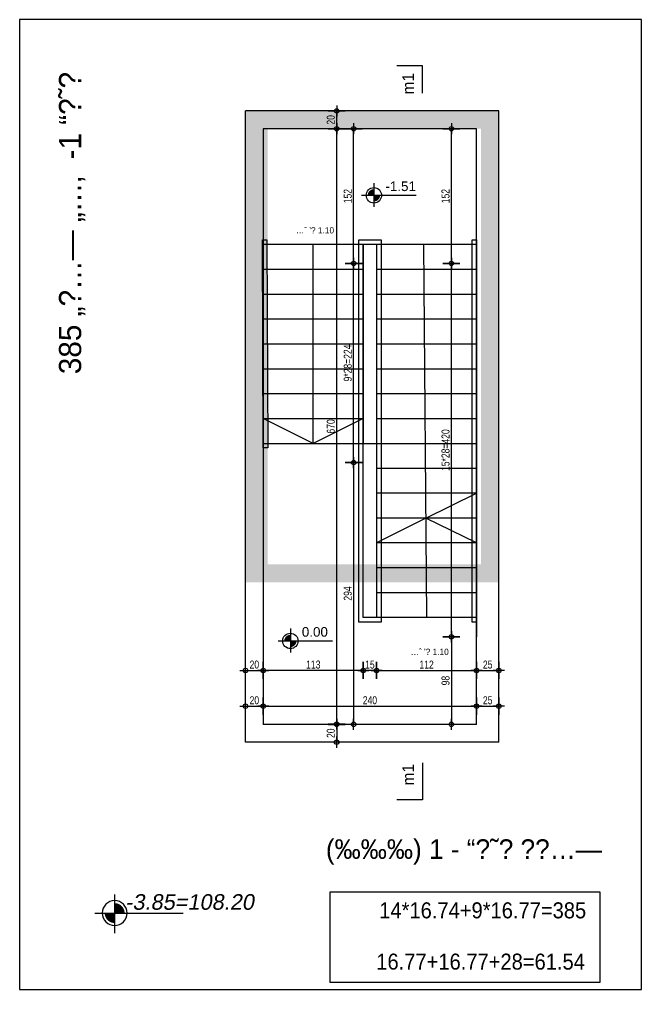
# Model space of a CAD drawing. Header units: inches. Extents: x -5298 to 11252, y 8210 to 22495.
# Drawn here: x 4867 to 5567, y 11857 to 12948 of the extents above; entities that cross this region are included whole.
import ezdxf
from ezdxf.enums import TextEntityAlignment as Align

# ---------------------------------------------------------------- set-up
doc = ezdxf.new("R2010")
doc.units = ezdxf.units.IN
doc.header["$LTSCALE"] = 11
doc.header["$MEASUREMENT"] = 0
doc.linetypes.add('HIDDEN', pattern=[0.375, 0.25, -0.125])
doc.layers.get('Defpoints').update_dxf_attribs({"color": 40})
for name, color, linetype in [('dim-100-v', 63, 'Continuous'), ('esh', 63, 'Continuous'), ('GOVA', 1, 'Continuous'), ('KAH', 160, 'Continuous'), ('MABAT', 4, 'Continuous'), ('MIFLAS', 4, 'Continuous'), ('TXT', 2, 'Continuous'), ('wall', 7, 'Continuous')]:
    doc.layers.add(name, color=color, linetype=linetype)
doc.layers.add('REMARKS-DS-CHANGES', color=230, linetype='HIDDEN', true_color=0xff0582)
doc.styles.add('H', font='HEB', dxfattribs={"width": 0.8})
doc.styles.add('SIMPHEB', font='SIMPHEB', dxfattribs={"height": 20})
doc.styles.get("Standard").update_dxf_attribs({"font": 'arial.ttf'})
doc.styles.add('T', font='tovana02')
doc.dimstyles.new('1-25hag', dxfattribs={"dimtxt": 9, "dimasz": 0.5, "dimexe": 0, "dimexo": 0, "dimgap": 1, "dimtad": 0, "dimdec": 0, "dimdsep": 46, "dimtxsty": 'H', "dimblk1": 'D20', "dimblk2": 'D20', "dimsah": 1, "dimcen": 0, "dimse1": 1, "dimse2": 1, "dimclrd": 256, "dimclrt": 256, "dimadec": 0, "dimazin": 0, "dimtfac": 1, "dimtdec": 0, "dimtmove": 2, "dimatfit": 3, "dimldrblk": 'D20', "dimfxl": 1, "dimtvp": 0.733333, "dimtolj": 1, "dimarcsym": 0})

# ---------------------------------------------------------------- blocks, each defined once
blk = doc.blocks.new('M 1')
at = {"layer": 'TXT', "ltscale": 100}
for points in [[(118.2, -30.7), (118.2, 0), (89.2, 0)], [(118.2, -783.9), (118.2, -825.4), (89.3, -825.5)]]:
    blk.add_lwpolyline(points, dxfattribs=at)
at = {"layer": 'TXT', "ltscale": 100, "style": 'T'}
for p in [(108.6, -8.1, 0), (108.6, -785.3, 0)]:
    blk.add_text('m1', height=13, rotation=90.0555, dxfattribs=at).set_placement(p, align=Align.RIGHT)
blk = doc.blocks.new('PLAN00')
for p, q in [((0, 32), (0, -30)), ((-32, 0), (110, 0))]:
    blk.add_line(p, q)
at = {"const_width": 16}
for points in [[(0, 8, 0.414214), (0, 8, 0.414214), (-8, 0, 0.414214)], [(0, -8, 0.414214), (0, -8, 0.414214), (8, 0, 0.414214)]]:
    blk.add_lwpolyline(points, format="xyb", dxfattribs=at)
blk.add_circle((0, 0), 20)
blk.add_attdef('FLOOR', (29.4, 11.1), '', height=25)
blk = doc.blocks.new('stairs - Martef -1 (2)')
at = {"layer": 'KAH', "extrusion": (4.90799e-09, 1.6471e-17, 1)}
h = blk.add_hatch(color=256, dxfattribs=at)
h.dxf.hatch_style = 1
h.paths.add_polyline_path([(285.1, 510), (265.1, 510), (265.1, 20), (25.1, 20), (25.1, 510), (285.1, 510), (285.1, 530), (0.1, 530), (0.1, 0), (285.1, 0)])
at = {"layer": 'MABAT', "color": 4}
for p, q in [((20.1, 380.1, 0), (132.6, 380.1, 0)), ((132.6, 380.1, 0), (132.6, 156.1, 0)), ((132.6, 380.1, 0), (147.6, 380.1, 0)), ((147.6, 380.1, 0), (147.6, 156.1, 0)), ((20.1, 352.1, 0), (132.6, 352.1, 0)), ((20.1, 324.1, 0), (132.6, 324.1, 0)), ((20.1, 296.1, 0), (132.6, 296.1, 0)), ((20.1, 268.1, 0), (132.6, 268.1, 0)), ((20.1, 240.1, 0), (132.6, 240.1, 0)), ((20.1, 212.1, 0), (132.6, 212.1, 0)), ((20.1, 184.1, 0), (132.6, 184.1, 0)), ((20.1, 156.1, 0), (132.6, 156.1, 0)), ((132.6, 156.1, 0), (147.6, 156.1, 0))]:
    blk.add_line(p, q, dxfattribs=at)
at = {"layer": 'MABAT', "color": 4, "extrusion": (2.81485e-18, 1.00825e-08, 1)}
for p, q in [((147.6, 380.1, 0), (147.6, -39.9, 0)), ((147.6, 380.1, 0), (260.1, 380.1, 0)), ((147.6, 352.1, 0), (260.1, 352.1, 0)), ((260.1, 358.5, 0), (260.1, -61.5, 0)), ((147.6, 324.1, 0), (260.1, 324.1, 0)), ((147.6, 296.1, 0), (260.1, 296.1, 0)), ((147.6, 268.1, 0), (260.1, 268.1, 0)), ((147.6, 240.1, 0), (260.1, 240.1, 0)), ((147.6, 240.1, 0), (260.1, 240.1, 0)), ((147.6, 212.1, 0), (260.1, 212.1, 0)), ((147.6, 212.1, 0), (260.1, 212.1, 0)), ((147.6, 184.1, 0), (260.1, 184.1, 0)), ((147.6, 184.1, 0), (260.1, 184.1, 0)), ((147.6, 156.1, 0), (260.1, 156.1, 0)), ((147.6, 128.1, 0), (260.1, 128.1, 0)), ((260.1, 100.1, 0), (147.6, 100.1, 0)), ((260.1, 72.1, 0), (147.6, 72.1, 0)), ((260.1, 44.1, 0), (147.6, 44.1, 0)), ((260.1, 16.1, 0), (147.6, 16.1, 0)), ((260.1, -11.9, 0), (147.6, -11.9, 0)), ((260.1, -39.9, 0), (147.6, -39.9, 0))]:
    blk.add_line(p, q, dxfattribs=at)
at = {"layer": 'MABAT'}
blk.add_line((202.9, 72.1, 0), (260.1, 100.1, 0), dxfattribs=at)
at = {"layer": 'MABAT', "color": 6, "elevation": 0}
for points in [[(25.1, 151.1), (20.1, 151.1), (19.1, 385.1), (24.1, 385.1)], [(152.6, -44.8), (127.6, -44.8), (127.6, 385.1), (152.6, 385.1)], [(260.1, -44.8), (255.1, -44.8), (255.1, 385.1), (260.1, 385.1)], [(147.6, -39.9), (132.6, -39.9), (132.6, 380.1), (147.6, 380.1)]]:
    blk.add_lwpolyline(points, close=True, dxfattribs=at)
at = {"layer": 'MABAT', "elevation": 0, "flags": 128}
for points in [[(76.4, 156.1), (76.4, 380.1)], [(132.6, 184.1), (76.4, 156.1), (20.1, 184.1)]]:
    blk.add_lwpolyline(points, dxfattribs=at)
at = {"layer": 'MABAT', "extrusion": (-1.13393e-08, 2.61411e-08, 1), "elevation": 0}
for points in [[(200.3, 380.1), (203.9, -39.9)], [(260.1, 44.1), (202.9, 72.1), (147.6, 44.1)]]:
    blk.add_lwpolyline(points, dxfattribs=at)
at = {"layer": 'wall'}
for p, q in [((285.1, 530, 0), (0.1, 530, 0)), ((0.1, -179.9), (0.1, 530, 0)), ((285.1, -179.9), (285.1, 530, 0)), ((260.1, 20, 0), (260.1, 510, 0)), ((260.1, -159.9), (20.1, -159.9)), ((285.1, -179.9), (0.1, -179.9))]:
    blk.add_line(p, q, dxfattribs=at)
at = {"layer": 'wall', "extrusion": (-4.90799e-09, 1.6471e-17, 1), "elevation": 0}
blk.add_lwpolyline([(260.1, -159.9), (260.1, 510), (20.1, 510), (20.1, -159.9)], dxfattribs=at)
at = {"layer": 'MIFLAS'}
ref = blk.add_blockref('PLAN00', (144.6, 435.1, 0), dxfattribs=dict(at, xscale=0.4320000000041911, yscale=0.4320000000041911, zscale=0.6047999999999999))
ref.add_attrib('FLOOR', '-1.51', (157.5, 439.9, 0), dxfattribs={"layer": '0', "height": 10.8})
ref = blk.add_blockref('PLAN00', (50.6, -66.1, 0), dxfattribs=dict(at, xscale=0.4320000000041911, yscale=0.4320000000041911, zscale=0.6047999999999999))
ref.add_attrib('FLOOR', '0.00', (63.5, -61.3, 0), dxfattribs={"layer": '0', "height": 10.8})
blk = doc.blocks.new('D20')
for p, q in [((12.5, 0), (-12.5, 0)), ((0, 19.2), (0, -19.2))]:
    blk.add_line(p, q)
blk.add_circle((0, 0), 5)
blk = doc.blocks.new('*D37')
at = {"layer": 'Defpoints', "color": 0, "transparency": 16777216}
for p in [(265, -159.5), (240, -179.5), (265, -179.5)]:
    blk.add_point(p, dxfattribs=at)
at = {"layer": 'dim-100-v', "lineweight": -2, "transparency": 16777216}
blk.add_line((240.5, -159.5), (264.5, -159.5), dxfattribs=at)
at = {"layer": 'dim-100-v', "lineweight": -2, "transparency": 16777216, "xscale": 0.5, "yscale": 0.5, "zscale": 0.5, "rotation": 180}
blk.add_blockref('D20', (240, -159.5), dxfattribs=at)
at = {"layer": 'dim-100-v', "lineweight": -2, "transparency": 16777216, "xscale": 0.5, "yscale": 0.5, "zscale": 0.5}
blk.add_blockref('D20', (265, -159.5), dxfattribs=at)
at = {"layer": 'dim-100-v', "transparency": 16777216, "insert": (252.5, -152.9), "char_height": 9, "attachment_point": 5, "style": 'H'}
blk.add_mtext('\\A1;25', dxfattribs=at)
blk = doc.blocks.new('*D38')
at = {"layer": 'Defpoints', "color": 0, "transparency": 16777216}
for p in [(240, -159.5), (0, -179.5, 0), (240, -179.5, 0)]:
    blk.add_point(p, dxfattribs=at)
at = {"layer": 'dim-100-v', "lineweight": -2, "transparency": 16777216}
blk.add_line((0.5, -159.5), (239.5, -159.5), dxfattribs=at)
at = {"layer": 'dim-100-v', "lineweight": -2, "transparency": 16777216, "xscale": 0.5, "yscale": 0.5, "zscale": 0.5, "rotation": 180}
blk.add_blockref('D20', (0, -159.5), dxfattribs=at)
at = {"layer": 'dim-100-v', "lineweight": -2, "transparency": 16777216, "xscale": 0.5, "yscale": 0.5, "zscale": 0.5}
blk.add_blockref('D20', (240, -159.5), dxfattribs=at)
at = {"layer": 'dim-100-v', "transparency": 16777216, "insert": (120, -152.9), "char_height": 9, "attachment_point": 5, "style": 'H'}
blk.add_mtext('\\A1;240', dxfattribs=at)
blk = doc.blocks.new('*D39')
at = {"layer": 'Defpoints', "color": 0, "transparency": 16777216}
for p in [(0, -159.5), (-20, -179.5), (0, -179.5, 0)]:
    blk.add_point(p, dxfattribs=at)
at = {"layer": 'dim-100-v', "lineweight": -2, "transparency": 16777216}
blk.add_line((-19.5, -159.5), (-0.5, -159.5), dxfattribs=at)
at = {"layer": 'dim-100-v', "lineweight": -2, "transparency": 16777216, "xscale": 0.5, "yscale": 0.5, "zscale": 0.5, "rotation": 180}
blk.add_blockref('D20', (-20, -159.5), dxfattribs=at)
at = {"layer": 'dim-100-v', "lineweight": -2, "transparency": 16777216, "xscale": 0.5, "yscale": 0.5, "zscale": 0.5}
blk.add_blockref('D20', (0, -159.5), dxfattribs=at)
at = {"layer": 'dim-100-v', "transparency": 16777216, "insert": (-10, -152.9), "char_height": 9, "attachment_point": 5, "style": 'H'}
blk.add_mtext('\\A1;20', dxfattribs=at)
blk = doc.blocks.new('*D40')
at = {"layer": 'Defpoints', "color": 0, "transparency": 16777216}
for p in [(211.7, 338.5, 0), (211.7, 338.5), (211.7, -81.5)]:
    blk.add_point(p, dxfattribs=at)
at = {"layer": 'dim-100-v', "lineweight": -2, "transparency": 16777216}
blk.add_line((211.7, -81), (211.7, 338), dxfattribs=at)
at = {"layer": 'dim-100-v', "lineweight": -2, "transparency": 16777216, "xscale": 0.5, "yscale": 0.5, "zscale": 0.5}
for p, rotation in [((211.7, 338.5), 90), ((211.7, -81.5), 270)]:
    blk.add_blockref('D20', p, dxfattribs=dict(at, rotation=rotation))
at = {"layer": 'dim-100-v', "transparency": 16777216, "insert": (205.1, 128.5), "char_height": 9, "attachment_point": 5, "rotation": 90, "style": 'H'}
blk.add_mtext('\\A1;15*28=420', dxfattribs=at)
blk = doc.blocks.new('*D41')
at = {"layer": 'Defpoints', "color": 0, "transparency": 16777216}
for p in [(240, -81.5, 0), (211.7, -179.9), (240, -179.9, 0)]:
    blk.add_point(p, dxfattribs=at)
at = {"layer": 'dim-100-v', "lineweight": -2, "transparency": 16777216}
blk.add_line((211.7, -82), (211.7, -179.4), dxfattribs=at)
at = {"layer": 'dim-100-v', "lineweight": -2, "transparency": 16777216, "xscale": 0.5, "yscale": 0.5, "zscale": 0.5}
for p, rotation in [((211.7, -81.5), 90), ((211.7, -179.9), 270)]:
    blk.add_blockref('D20', p, dxfattribs=dict(at, rotation=rotation))
at = {"layer": 'dim-100-v', "transparency": 16777216, "insert": (205.1, -130.7), "char_height": 9, "attachment_point": 5, "rotation": 90, "style": 'H'}
blk.add_mtext('\\A1;98', dxfattribs=at)
blk = doc.blocks.new('*D42')
at = {"layer": 'Defpoints', "color": 0, "transparency": 16777216}
for p in [(82.6, 490), (89.9, 490), (89.6, -179.6)]:
    blk.add_point(p, dxfattribs=at)
at = {"layer": 'dim-100-v', "lineweight": -2, "transparency": 16777216}
blk.add_line((82.6, -179.1), (82.6, 489.5), dxfattribs=at)
at = {"layer": 'dim-100-v', "lineweight": -2, "transparency": 16777216, "xscale": 0.5, "yscale": 0.5, "zscale": 0.5}
for p, rotation in [((82.6, 490), 90), ((82.6, -179.6), 270)]:
    blk.add_blockref('D20', p, dxfattribs=dict(at, rotation=rotation))
at = {"layer": 'dim-100-v', "transparency": 16777216, "insert": (76, 155.2), "char_height": 9, "attachment_point": 5, "rotation": 90, "style": 'H'}
blk.add_mtext('\\A1;670', dxfattribs=at)
blk = doc.blocks.new('*D43')
at = {"layer": 'Defpoints', "color": 0, "transparency": 16777216}
for p in [(82.6, 510), (90.5, 510), (89.9, 490)]:
    blk.add_point(p, dxfattribs=at)
at = {"layer": 'dim-100-v', "lineweight": -2, "transparency": 16777216}
blk.add_line((82.6, 490.5), (82.6, 509.5), dxfattribs=at)
at = {"layer": 'dim-100-v', "lineweight": -2, "transparency": 16777216, "xscale": 0.5, "yscale": 0.5, "zscale": 0.5}
for p, rotation in [((82.6, 510), 90), ((82.6, 490), 270)]:
    blk.add_blockref('D20', p, dxfattribs=dict(at, rotation=rotation))
at = {"layer": 'dim-100-v', "transparency": 16777216, "insert": (76, 500), "char_height": 9, "attachment_point": 5, "rotation": 90, "style": 'H'}
blk.add_mtext('\\A1;20', dxfattribs=at)
blk = doc.blocks.new('*D44')
at = {"layer": 'Defpoints', "color": 0, "transparency": 16777216}
for p in [(89.6, -179.9), (82.6, -199.9), (89.6, -199.9, 0)]:
    blk.add_point(p, dxfattribs=at)
at = {"layer": 'dim-100-v', "lineweight": -2, "transparency": 16777216}
blk.add_line((82.6, -180.4), (82.6, -199.4), dxfattribs=at)
at = {"layer": 'dim-100-v', "lineweight": -2, "transparency": 16777216, "xscale": 0.5, "yscale": 0.5, "zscale": 0.5}
for p, rotation in [((82.6, -179.9), 90), ((82.6, -199.9), 270)]:
    blk.add_blockref('D20', p, dxfattribs=dict(at, rotation=rotation))
at = {"layer": 'dim-100-v', "transparency": 16777216, "insert": (76, -189.9), "char_height": 9, "attachment_point": 5, "rotation": 90, "style": 'H'}
blk.add_mtext('\\A1;20', dxfattribs=at)
blk = doc.blocks.new('*D45')
at = {"layer": 'Defpoints', "color": 0, "transparency": 16777216}
for p in [(101.7, 338.5, 0), (101.7, 338.5), (101.7, 114.5)]:
    blk.add_point(p, dxfattribs=at)
at = {"layer": 'dim-100-v', "lineweight": -2, "transparency": 16777216}
blk.add_line((101.7, 115), (101.7, 338), dxfattribs=at)
at = {"layer": 'dim-100-v', "lineweight": -2, "transparency": 16777216, "xscale": 0.5, "yscale": 0.5, "zscale": 0.5}
for p, rotation in [((101.7, 338.5), 90), ((101.7, 114.5), 270)]:
    blk.add_blockref('D20', p, dxfattribs=dict(at, rotation=rotation))
at = {"layer": 'dim-100-v', "transparency": 16777216, "insert": (95.1, 226.5), "char_height": 9, "attachment_point": 5, "rotation": 90, "style": 'H'}
blk.add_mtext('\\A1;9*28=224', dxfattribs=at)
blk = doc.blocks.new('*D46')
at = {"layer": 'Defpoints', "color": 0, "transparency": 16777216}
for p in [(109.6, 114.5, 0), (101.7, -179.9), (240, -179.9, 0)]:
    blk.add_point(p, dxfattribs=at)
at = {"layer": 'dim-100-v', "lineweight": -2, "transparency": 16777216}
blk.add_line((101.7, 114), (101.7, -179.4), dxfattribs=at)
at = {"layer": 'dim-100-v', "lineweight": -2, "transparency": 16777216, "xscale": 0.5, "yscale": 0.5, "zscale": 0.5}
for p, rotation in [((101.7, 114.5), 90), ((101.7, -179.9), 270)]:
    blk.add_blockref('D20', p, dxfattribs=dict(at, rotation=rotation))
at = {"layer": 'dim-100-v', "transparency": 16777216, "insert": (95.1, -32.7), "char_height": 9, "attachment_point": 5, "rotation": 90, "style": 'H'}
blk.add_mtext('\\A1;294', dxfattribs=at)
blk = doc.blocks.new('*D47')
at = {"layer": 'Defpoints', "color": 0, "transparency": 16777216}
for p in [(240, -92.6, 0), (265, -119.3), (265, -139.3)]:
    blk.add_point(p, dxfattribs=at)
at = {"layer": 'dim-100-v', "lineweight": -2, "transparency": 16777216}
blk.add_line((240.5, -119.3), (264.5, -119.3), dxfattribs=at)
at = {"layer": 'dim-100-v', "lineweight": -2, "transparency": 16777216, "xscale": 0.5, "yscale": 0.5, "zscale": 0.5, "rotation": 180}
blk.add_blockref('D20', (240, -119.3), dxfattribs=at)
at = {"layer": 'dim-100-v', "lineweight": -2, "transparency": 16777216, "xscale": 0.5, "yscale": 0.5, "zscale": 0.5}
blk.add_blockref('D20', (265, -119.3), dxfattribs=at)
at = {"layer": 'dim-100-v', "transparency": 16777216, "insert": (252.5, -112.7), "char_height": 9, "attachment_point": 5, "style": 'H'}
blk.add_mtext('\\A1;25', dxfattribs=at)
blk = doc.blocks.new('*D48')
at = {"layer": 'Defpoints', "color": 0, "transparency": 16777216}
for p in [(127.5, -92.6, 0), (240, -92.6, 0), (240, -119.3)]:
    blk.add_point(p, dxfattribs=at)
at = {"layer": 'dim-100-v', "lineweight": -2, "transparency": 16777216}
blk.add_line((128, -119.3), (239.5, -119.3), dxfattribs=at)
at = {"layer": 'dim-100-v', "lineweight": -2, "transparency": 16777216, "xscale": 0.5, "yscale": 0.5, "zscale": 0.5, "rotation": 180}
blk.add_blockref('D20', (127.5, -119.3), dxfattribs=at)
at = {"layer": 'dim-100-v', "lineweight": -2, "transparency": 16777216, "xscale": 0.5, "yscale": 0.5, "zscale": 0.5}
blk.add_blockref('D20', (240, -119.3), dxfattribs=at)
at = {"layer": 'dim-100-v', "transparency": 16777216, "insert": (183.8, -112.7), "char_height": 9, "attachment_point": 5, "style": 'H'}
blk.add_mtext('\\A1;112', dxfattribs=at)
blk = doc.blocks.new('*D49')
at = {"layer": 'Defpoints', "color": 0, "transparency": 16777216}
for p in [(0, -92.6, 0), (0, -119.3), (-20, -139.3)]:
    blk.add_point(p, dxfattribs=at)
at = {"layer": 'dim-100-v', "lineweight": -2, "transparency": 16777216}
blk.add_line((-19.5, -119.3), (-0.5, -119.3), dxfattribs=at)
at = {"layer": 'dim-100-v', "lineweight": -2, "transparency": 16777216, "xscale": 0.5, "yscale": 0.5, "zscale": 0.5, "rotation": 180}
blk.add_blockref('D20', (-20, -119.3), dxfattribs=at)
at = {"layer": 'dim-100-v', "lineweight": -2, "transparency": 16777216, "xscale": 0.5, "yscale": 0.5, "zscale": 0.5}
blk.add_blockref('D20', (0, -119.3), dxfattribs=at)
at = {"layer": 'dim-100-v', "transparency": 16777216, "insert": (-10, -112.7), "char_height": 9, "attachment_point": 5, "style": 'H'}
blk.add_mtext('\\A1;20', dxfattribs=at)
blk = doc.blocks.new('*D50')
at = {"layer": 'Defpoints', "color": 0, "transparency": 16777216}
for p in [(112.5, -92.6, 0), (127.5, -92.6, 0), (112.5, -119.3)]:
    blk.add_point(p, dxfattribs=at)
at = {"layer": 'dim-100-v', "lineweight": -2, "transparency": 16777216}
blk.add_line((127, -119.3), (113, -119.3), dxfattribs=at)
at = {"layer": 'dim-100-v', "lineweight": -2, "transparency": 16777216, "xscale": 0.5, "yscale": 0.5, "zscale": 0.5, "rotation": 180}
blk.add_blockref('D20', (112.5, -119.3), dxfattribs=at)
at = {"layer": 'dim-100-v', "lineweight": -2, "transparency": 16777216, "xscale": 0.5, "yscale": 0.5, "zscale": 0.5}
blk.add_blockref('D20', (127.5, -119.3), dxfattribs=at)
at = {"layer": 'dim-100-v', "transparency": 16777216, "insert": (120, -112.7), "char_height": 9, "attachment_point": 5, "style": 'H'}
blk.add_mtext('\\A1;15', dxfattribs=at)
blk = doc.blocks.new('*D51')
at = {"layer": 'Defpoints', "color": 0, "transparency": 16777216}
for p in [(0, -92.6, 0), (112.5, -92.6, 0), (0, -119.3)]:
    blk.add_point(p, dxfattribs=at)
at = {"layer": 'dim-100-v', "lineweight": -2, "transparency": 16777216}
blk.add_line((112, -119.3), (0.5, -119.3), dxfattribs=at)
at = {"layer": 'dim-100-v', "lineweight": -2, "transparency": 16777216, "xscale": 0.5, "yscale": 0.5, "zscale": 0.5, "rotation": 180}
blk.add_blockref('D20', (0, -119.3), dxfattribs=at)
at = {"layer": 'dim-100-v', "lineweight": -2, "transparency": 16777216, "xscale": 0.5, "yscale": 0.5, "zscale": 0.5}
blk.add_blockref('D20', (112.5, -119.3), dxfattribs=at)
at = {"layer": 'dim-100-v', "transparency": 16777216, "insert": (56.3, -112.7), "char_height": 9, "attachment_point": 5, "style": 'H'}
blk.add_mtext('\\A1;113', dxfattribs=at)
blk = doc.blocks.new('*D52')
at = {"layer": 'Defpoints', "color": 0, "transparency": 16777216}
for p in [(211.7, 490), (238.5, 490, 0), (226.7, 338.5, 0)]:
    blk.add_point(p, dxfattribs=at)
at = {"layer": 'dim-100-v', "lineweight": -2, "transparency": 16777216}
blk.add_line((211.7, 339), (211.7, 489.5), dxfattribs=at)
at = {"layer": 'dim-100-v', "lineweight": -2, "transparency": 16777216, "xscale": 0.5, "yscale": 0.5, "zscale": 0.5}
for p, rotation in [((211.7, 490), 90), ((211.7, 338.5), 270)]:
    blk.add_blockref('D20', p, dxfattribs=dict(at, rotation=rotation))
at = {"layer": 'dim-100-v', "transparency": 16777216, "insert": (205.1, 414.2), "char_height": 9, "attachment_point": 5, "rotation": 90, "style": 'H'}
blk.add_mtext('\\A1;152', dxfattribs=at)
blk = doc.blocks.new('*D53')
at = {"layer": 'Defpoints', "color": 0, "transparency": 16777216}
for p in [(101.7, 490), (128.5, 490, 0), (112.5, 338.5, 0)]:
    blk.add_point(p, dxfattribs=at)
at = {"layer": 'dim-100-v', "lineweight": -2, "transparency": 16777216}
blk.add_line((101.7, 339), (101.7, 489.5), dxfattribs=at)
at = {"layer": 'dim-100-v', "lineweight": -2, "transparency": 16777216, "xscale": 0.5, "yscale": 0.5, "zscale": 0.5}
for p, rotation in [((101.7, 490), 90), ((101.7, 338.5), 270)]:
    blk.add_blockref('D20', p, dxfattribs=dict(at, rotation=rotation))
at = {"layer": 'dim-100-v', "transparency": 16777216, "insert": (95.1, 414.2), "char_height": 9, "attachment_point": 5, "rotation": 90, "style": 'H'}
blk.add_mtext('\\A1;152', dxfattribs=at)
blk = doc.blocks.new('dim - martef -1(benaim)')
at = {"layer": 'esh', "style": 'SIMPHEB'}
for p in [(79.7, 372.2, 0), (208.7, -101.8, 0)]:
    blk.add_text("…ˆ '\x8e 1.10", height=7, rotation=0, dxfattribs=at).set_placement(p, align=Align.RIGHT)
at = {"layer": 'dim-100-v'}
for base, p1, p2, angle, picture, middle in [((82.6, 510, 0), (89.9, 490, 0), (90.5, 510, 0), 90, '*D43', (76, 500, 0)), ((82.6, 490, 0), (89.6, -179.6, 0), (89.9, 490, 0), 90, '*D42', (76, 155.2, 0)), ((101.6799, 489.9998, 0), (112.5136, 338.4978, 0), (128.5094, 489.9998, 0), 90, '*D53', (95.0799, 414.2488, 0)), ((211.664, 489.9998, 0), (226.7168, 338.4767, 0), (238.4935, 489.9998, 0), 90, '*D52', (205.064, 414.2383, 0)), ((101.7, -179.9, 0), (109.6, 114.5, 0), (240, -179.9, 0), 90, '*D46', (95.1, -32.7, 0)), ((211.7, -179.9, 0), (240, -81.5, 0), (240, -179.9, 0), 90, '*D41', (205.1, -130.7, 0)), ((0, -119.3, 0), (-20, -139.3, 0), (0, -92.6, 0), 180, '*D49', (-10, -112.7, 0)), ((0, -119.2739, 0), (112.5046, -92.5933, 0), (0, -92.5933, 0), 180, '*D51', (56.2523, -112.6739, 0)), ((112.5, -119.3, 0), (127.5, -92.6, 0), (112.5, -92.6, 0), 180, '*D50', (120, -112.7, 0)), ((240.0046357, -119.2739272, 0.0000005), (127.5046361, -92.5933455, 0.0000013), (240.0046357, -92.5933455, 0.000001), 180, '*D48', (183.7546359, -112.6739272, 0.0000005)), ((265, -119.3, 0), (240, -92.6, 0), (265, -139.3, 0), 180, '*D47', (252.5, -112.7, 0)), ((0, -159.5, 0), (-20, -179.5, 0), (0, -179.5), 180, '*D39', (-10, -152.9, 0)), ((240, -159.5, 0), (0, -179.5), (240, -179.5, 0), 180, '*D38', (120, -152.9, 0)), ((265, -159.5, 0), (240, -179.5, 0), (265, -179.5, 0), 180, '*D37', (252.5, -152.9, 0)), ((82.6, -199.9, 0), (89.6, -179.9, 0), (89.6, -199.9, 0), 90, '*D44', (76, -189.9, 0))]:
    dim = blk.add_linear_dim(base=base, p1=p1, p2=p2, angle=angle, dimstyle='1-25hag', dxfattribs=at)
    dim.commit()
    dim.dimension.update_dxf_attribs({"geometry": picture, "text_midpoint": middle})
for base, p1, p2, text, picture, middle in [((101.7, 338.5, 0), (101.7, 114.5, 0), (101.7, 338.5, 0), '9*28=<>', '*D45', (95.1, 226.5, 0)), ((211.7, 338.5, 0), (211.7, -81.5, 0), (211.7, 338.5, 0), '15*28=420', '*D40', (205.1, 128.5, 0))]:
    dim = blk.add_linear_dim(base=base, p1=p1, p2=p2, angle=90, text=text, dimstyle='1-25hag', dxfattribs=at)
    dim.commit()
    dim.dimension.update_dxf_attribs({"geometry": picture, "text_midpoint": middle})

msp = doc.modelspace()

# ---------------------------------------------------------------- linework, layer by layer
at = {"layer": 'MABAT'}
msp.add_lwpolyline([(4866.86, 11857.16), (5566.86, 11857.16), (5566.86, 12948.36), (4866.86, 12948.36)], close=True, dxfattribs=at)
at = {"layer": 'TXT', "elevation": 0}
msp.add_lwpolyline([(5216.66, 11967.09), (5519.8, 11967.09), (5519.8, 11865.14), (5216.66, 11865.14)], close=True, dxfattribs=at)

# ---------------------------------------------------------------- block references
at = {"layer": 'GOVA', "color": 1}
msp.add_blockref('dim - martef -1(benaim)', (5141.21, 12335.4, 0), dxfattribs=at)
at = {"layer": 'MIFLAS', "extrusion": (-2.13899e-09, 2.30224e-09, 1)}
ref = msp.add_blockref('PLAN00', (4974.05, 11943.2, 0), dxfattribs=dict(at, xscale=-0.7, yscale=0.7, zscale=0.7, rotation=180))
ref.add_attrib('FLOOR', '-3.85=108.20', (4985.91, 11946.96, 0), dxfattribs={"layer": '0', "height": 17.5, "oblique": 10})
at = {"layer": 'REMARKS-DS-CHANGES'}
for name, p in [('M 1', (5202.19, 12896.14, 0)), ('stairs - Martef -1 (2)', (5121.1, 12315.39, 0))]:
    msp.add_blockref(name, p, dxfattribs=at)

# ---------------------------------------------------------------- texts
at = {"layer": 'TXT', "ltscale": 100, "style": 'T'}
msp.add_text('385 „\x8e…— „…‚  -1 “\x9a˜\x8e', height=25, rotation=90, dxfattribs=at).set_placement((4936.37, 12889.28), align=Align.RIGHT)
msp.add_text('(‰‰‰) 1 - “\x9a˜\x8e \x9a\x8e…—', height=22, dxfattribs=at).set_placement((5522.25, 12004.19), align=Align.RIGHT)
at = {"layer": 'TXT', "width": 0.9}
for s, p in [('14*16.74+9*16.77=385', (5504.51, 11937.3, 0)), ('16.77+16.77+28=61.54', (5503.07, 11879.63, 0))]:
    msp.add_text(s, height=18, dxfattribs=at).set_placement(p, align=Align.RIGHT)

doc.saveas('drawing.dxf')
